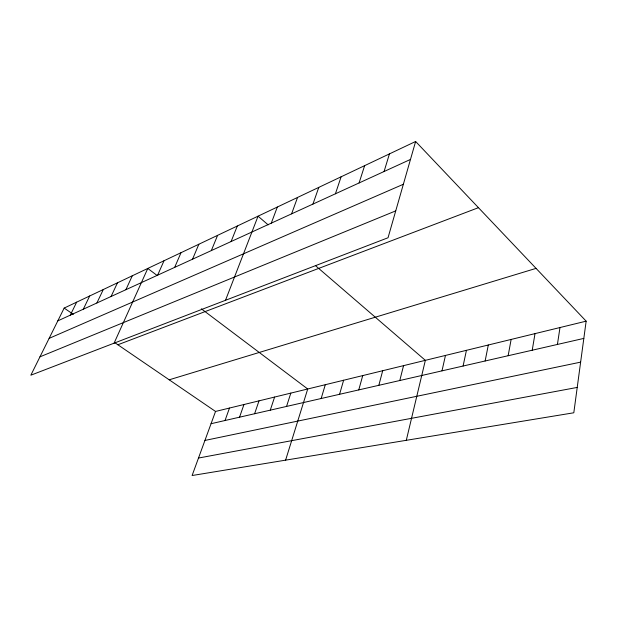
<?xml version="1.0" encoding="UTF-8"?>
<svg xmlns="http://www.w3.org/2000/svg" width="617" height="617" viewBox="0 0 617 617"><rect width="100%" height="100%" fill="white"/><g stroke="black" fill="none" stroke-linecap="round" stroke-linejoin="round"><path stroke-width="0.93" d="M586.15 321.164L573.81 412.781L192.103 475.522L215.534 411.446L586.15 321.164L415.627 141.478L64.16 308.084L30.85 375.198L388.039 237.746L415.627 141.478M557.421 344.448L559.989 327.534M532.224 350.217L535.016 333.62M508.146 355.724L511.138 339.435M485.132 360.991L488.302 345.003M463.097 366.035L466.429 350.333M441.988 370.863L445.466 355.438M406.294 440.322L425.352 360.336L315.788 265.919M399.793 380.519L403.541 365.65M378.83 385.317L382.694 370.732M358.77 389.905L362.734 375.591M339.566 394.302L343.623 380.242M321.156 398.513L325.298 384.707M384.075 171.511L389.435 153.895M285.602 460.159L307.721 388.995L201.35 308.816M286.558 406.426L290.831 393.106M359.086 182.948L364.632 165.649M270.269 410.158L274.604 397.063M335.409 193.792L341.108 176.801M254.613 413.737L258.993 400.865M312.942 204.08L318.773 187.391M239.543 417.185L243.962 404.521M225.035 420.509L229.485 408.053M291.594 213.852L297.541 197.455M271.279 223.153L277.326 207.034M225.506 300.294L258.06 216.174L268.14 224.858M231.097 241.54L237.306 226.007M211.33 250.595L217.593 235.355M192.543 259.194L198.851 244.232M174.665 267.377L181.012 252.692M157.643 275.174L164.014 260.752M114.091 343.16L147.787 268.441L156.849 275.275M125.891 289.705L132.285 275.791M111.075 296.492L117.469 282.81M96.892 302.978L103.286 289.535M83.31 309.194L89.696 295.975M70.299 315.156L76.662 302.153M57.813 320.871L410.482 159.425M49.129 338.363L403.364 184.267M39.966 356.827L395.744 210.875M117.878 344.764L478.445 207.674M169.205 379.81L536.057 268.38M211.053 423.709L583.829 338.401M204.937 440.438L580.628 362.148M198.497 458.045L577.227 387.422M64.16 308.084L73.338 314.354M114.7 342.597L215.534 411.446"/></g></svg>
